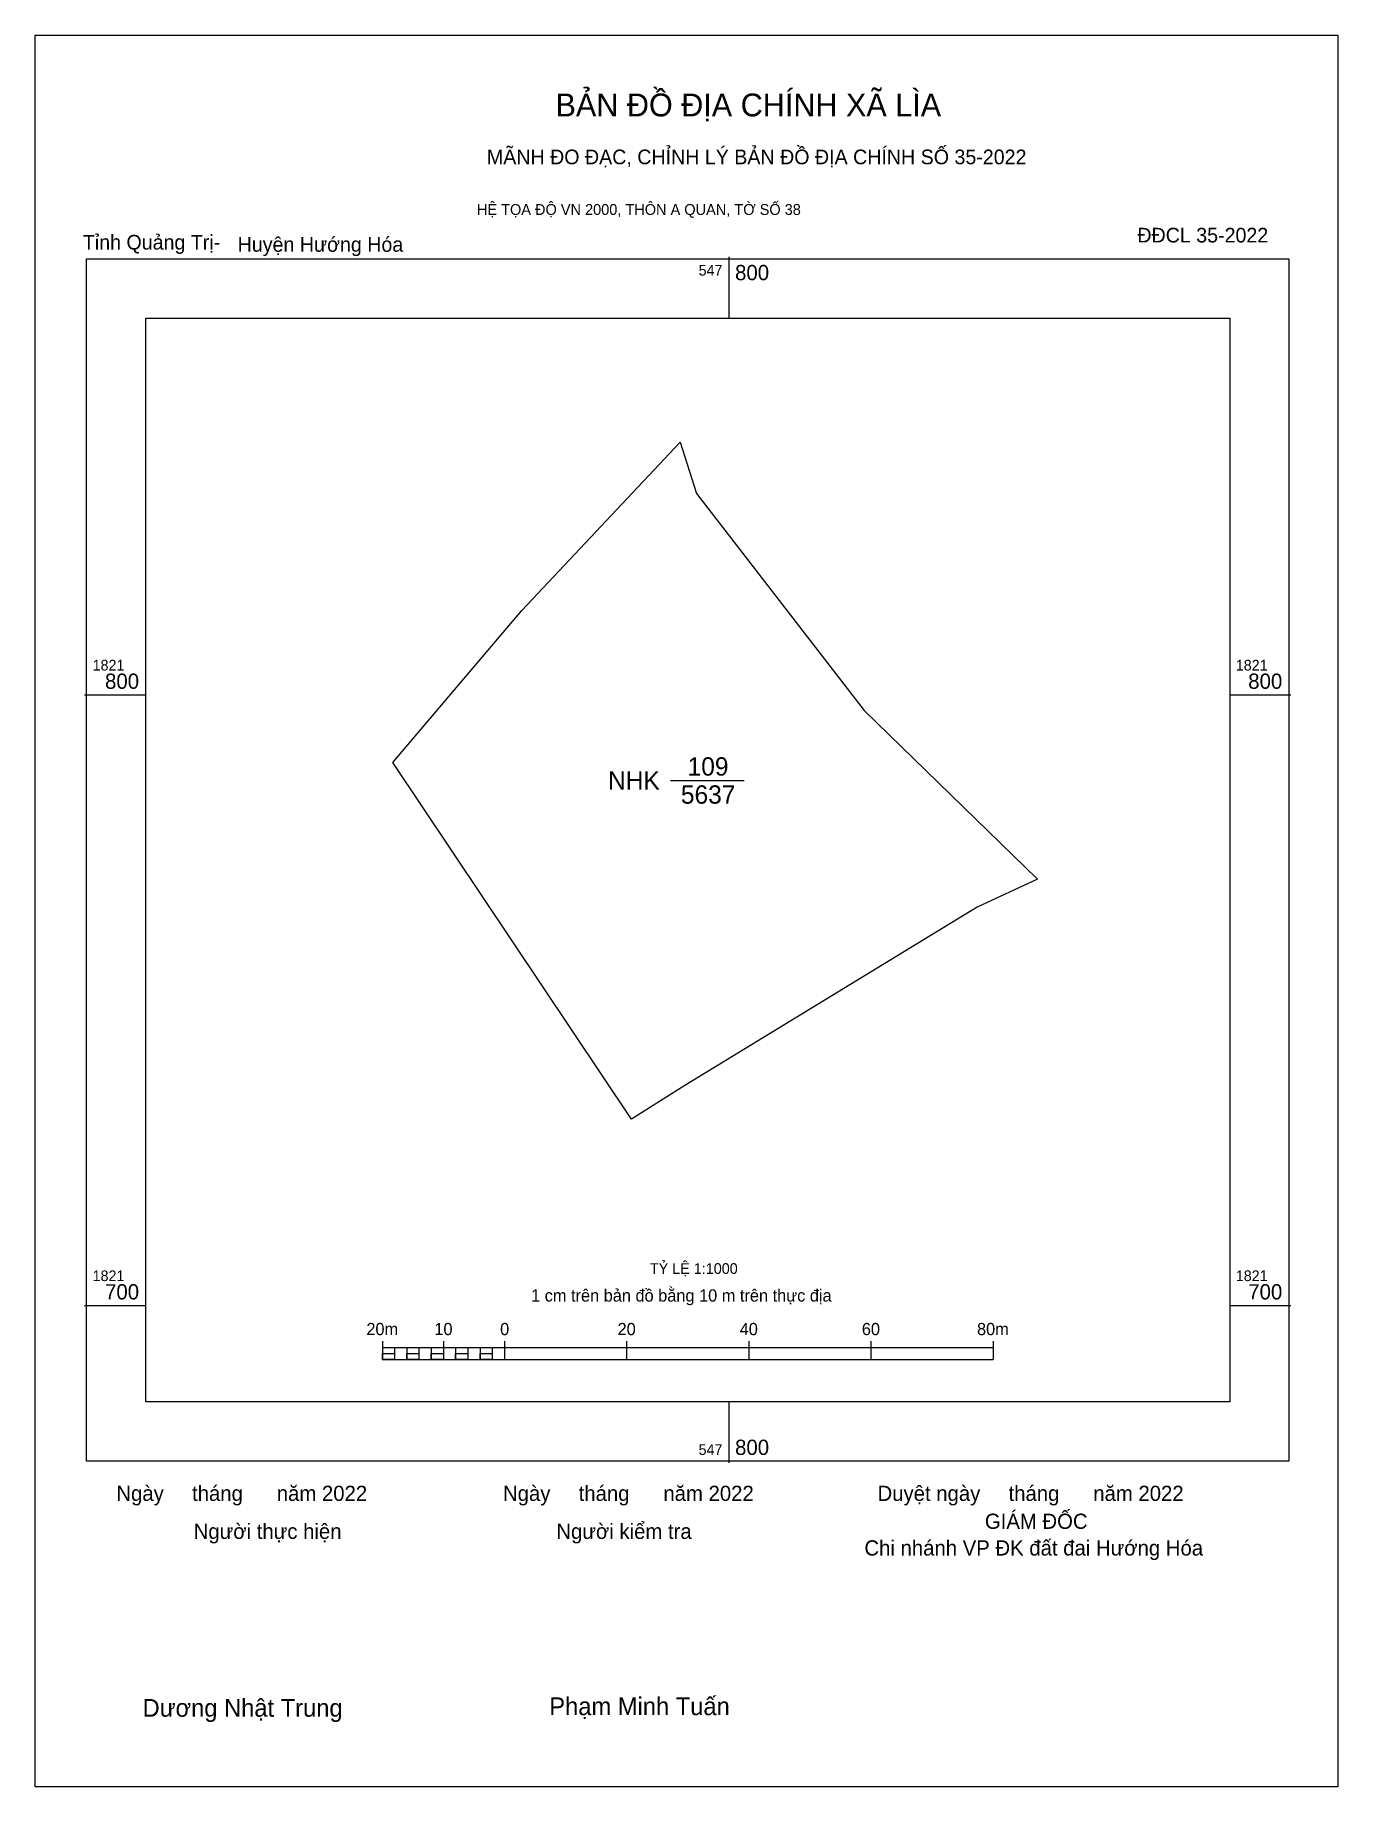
# Model space of a CAD drawing. Extents: x 547686 to 547900, y 1821621 to 1821908.
import ezdxf

# ---------------------------------------------------------------- set-up
doc = ezdxf.new("R2010")
doc.units = 0
for name, color, linetype in [('Level 10', 7, 'Continuous'), ('Level 13', 7, 'Continuous'), ('Level 15', 7, 'Continuous'), ('Level 27', 7, 'Continuous'), ('Level 29', 7, 'Continuous'), ('Level 6', 7, 'Continuous'), ('Level 62', 7, 'Continuous'), ('Level 63', 7, 'Continuous'), ('Level 9', 7, 'Continuous')]:
    doc.layers.add(name, color=color, linetype=linetype)

msp = doc.modelspace()

# ---------------------------------------------------------------- linework, layer by layer
at = {"layer": 'Level 10'}
msp.add_lwpolyline([(547784.05, 1821730.55), (547744.96, 1821788.96), (547766.08, 1821813.83), (547792.02, 1821841.42), (547794.68, 1821832.97), (547822.13, 1821797.46), (547850.52, 1821769.82), (547840.65, 1821765.22), (547792.75, 1821736.03)], close=True, dxfattribs=at)
at = {"layer": 'Level 15'}
msp.add_lwpolyline([(547686.37, 1821908.07), (547899.73, 1821908.07), (547899.73, 1821621.16), (547686.37, 1821621.16)], close=True, dxfattribs=at)
at = {"layer": 'Level 27'}
for p, q in [((547744.96, 1821788.96), (547744.96, 1821788.96)), ((547850.52, 1821769.82), (547850.53, 1821769.81)), ((547784.05, 1821730.55), (547784.05, 1821730.54))]:
    msp.add_line(p, q, dxfattribs=at)
at = {"layer": 'Level 29'}
msp.add_line((547790.44, 1821785.99), (547802.48, 1821785.99), dxfattribs=at)
at = {"layer": 'Level 62'}
msp.add_lwpolyline([(547704.49, 1821861.73), (547882, 1821861.73), (547882, 1821684.22), (547704.49, 1821684.22)], close=True, dxfattribs=at)
at = {"layer": 'Level 63'}
for p, q in [((547800, 1821871.73), (547800, 1821861.73)), ((547694.49, 1821800), (547704.49, 1821800)), ((547882, 1821800), (547892, 1821800)), ((547694.49, 1821700), (547704.49, 1821700)), ((547882, 1821700), (547892, 1821700)), ((547743.24, 1821694.15), (547743.24, 1821691.15)), ((547743.24, 1821693.15), (547843.24, 1821693.15)), ((547745.24, 1821693.15), (547745.24, 1821691.15)), ((547747.24, 1821693.15), (547747.24, 1821691.15)), ((547749.24, 1821693.15), (547749.24, 1821691.15)), ((547751.24, 1821693.15), (547751.24, 1821691.15)), ((547753.24, 1821694.15), (547753.24, 1821691.15)), ((547753.24, 1821693.15), (547753.24, 1821691.15)), ((547755.24, 1821693.15), (547755.24, 1821691.15)), ((547757.24, 1821693.15), (547757.24, 1821691.15)), ((547759.24, 1821693.15), (547759.24, 1821691.15)), ((547761.24, 1821693.15), (547761.24, 1821691.15)), ((547763.24, 1821694.15), (547763.24, 1821691.15)), ((547763.24, 1821693.15), (547763.24, 1821691.15)), ((547783.24, 1821694.15), (547783.24, 1821691.15)), ((547803.24, 1821694.15), (547803.24, 1821691.15)), ((547823.24, 1821694.15), (547823.24, 1821691.15)), ((547843.24, 1821694.15), (547843.24, 1821691.15)), ((547743.24, 1821691.15), (547843.24, 1821691.15)), ((547800, 1821684.22), (547800, 1821674.22))]:
    msp.add_line(p, q, dxfattribs=at)
for points in [[(547694.8, 1821871.42), (547891.69, 1821871.42), (547891.69, 1821674.53), (547694.8, 1821674.53)], [(547743.24, 1821692.15), (547745.24, 1821692.15), (547745.24, 1821691.15), (547743.24, 1821691.15)], [(547743.24, 1821692.15), (547745.24, 1821692.15), (547745.24, 1821691.15), (547743.24, 1821691.15)], [(547747.24, 1821692.15), (547749.24, 1821692.15), (547749.24, 1821691.15), (547747.24, 1821691.15)], [(547751.24, 1821692.15), (547753.24, 1821692.15), (547753.24, 1821691.15), (547751.24, 1821691.15)], [(547755.24, 1821692.15), (547757.24, 1821692.15), (547757.24, 1821691.15), (547755.24, 1821691.15)], [(547759.24, 1821692.15), (547761.24, 1821692.15), (547761.24, 1821691.15), (547759.24, 1821691.15)]]:
    msp.add_lwpolyline(points, close=True, dxfattribs=at)

# ---------------------------------------------------------------- texts
at = {"layer": 'Level 13'}
for s, p in [('109', (547793.23, 1821786.79)), ('NHK', (547780.21, 1821784.49)), ('5637', (547792.13, 1821782.19))]:
    msp.add_text(s, height=3, dxfattribs=at).set_placement(p)
at = {"layer": 'Level 6'}
msp.add_text('TỶ LỆ 1:1000', height=1.7579, dxfattribs=at).set_placement((547787.06, 1821705.18))
at = {"layer": 'Level 63'}
for s, height, p in [('BẢN ĐỒ ĐỊA CHÍNH XÃ LÌA', 3.7437, (547771.6, 1821894.75)), ('MÃNH ĐO ĐẠC, CHỈNH LÝ BẢN ĐỒ ĐỊA CHÍNH SỐ 35-2022', 2.4022, (547760.36, 1821886.91)), ('HỆ TỌA ĐỘ VN 2000, THÔN A QUAN, TỜ SỐ 38', 1.7782, (547758.73, 1821878.61)), ('547', 1.75, (547795.03, 1821868.67)), ('800', 2.5, (547801, 1821867.92)), ('1821', 1.75, (547695.8, 1821804)), ('1821', 1.75, (547883, 1821804)), ('800', 2.5, (547697.83, 1821801)), ('800', 2.5, (547885.03, 1821801)), ('1821', 1.75, (547695.8, 1821704)), ('700', 2.5, (547697.83, 1821701)), ('1821', 1.75, (547883, 1821704)), ('700', 2.5, (547885.03, 1821701)), ('1 cm trên bản đồ bằng 10 m trên thực địa', 2, (547767.6, 1821700.65)), ('20m', 2, (547740.62, 1821695.15)), ('10', 2, (547751.76, 1821695.15)), ('0', 2, (547762.53, 1821695.15)), ('20', 2, (547781.76, 1821695.15)), ('40', 2, (547801.76, 1821695.15)), ('60', 2, (547821.76, 1821695.15)), ('80m', 2, (547840.62, 1821695.15)), ('800', 2.5, (547801, 1821675.53)), ('547', 1.75, (547795.03, 1821675.53)), ('Ngày     tháng      năm 2022', 2.4883, (547699.69, 1821668)), ('Ngày     tháng      năm 2022', 2.4883, (547763, 1821668)), ('Duyệt ngày     tháng      năm 2022', 2.4883, (547824.33, 1821668)), ('GIÁM ĐỐC', 2.488, (547841.91, 1821663.43)), ('Người thực hiện', 2.4883, (547712.35, 1821661.78)), ('Người kiểm tra', 2.4883, (547771.74, 1821661.78)), ('Chi nhánh VP ĐK đất đai Hướng Hóa', 2.4883, (547822.18, 1821659.06)), ('Dương Nhật Trung', 2.9024, (547703.98, 1821632.66)), ('Phạm Minh Tuấn', 2.9024, (547770.58, 1821632.92))]:
    msp.add_text(s, height=height, dxfattribs=at).set_placement(p)
at = {"layer": 'Level 9'}
for s, p in [('Tỉnh Quảng Trị-', (547694.2, 1821872.94)), ('ĐĐCL 35-2022', (547866.88, 1821874.1)), ('Huyện Hướng Hóa', (547719.55, 1821872.58))]:
    msp.add_text(s, height=2.4022, dxfattribs=at).set_placement(p)

doc.saveas('drawing.dxf')
